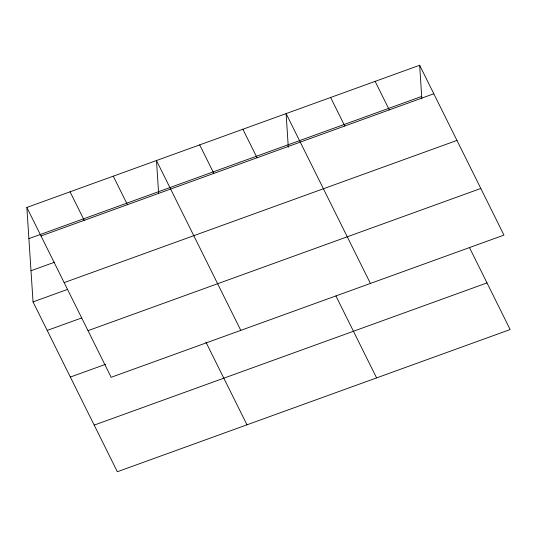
<?xml version="1.0" encoding="UTF-8"?>
<svg xmlns="http://www.w3.org/2000/svg" width="537" height="537" viewBox="0 0 537 537"><rect width="100%" height="100%" fill="white"/><g stroke="black" fill="none" stroke-linecap="round" stroke-linejoin="round"><path stroke-width="0.81" d="M26.85 207.45L419.652 65.259L503.961 235.099L111.159 377.296L26.85 207.45L33.039 301.901L117.348 471.741L510.15 329.55L469.486 247.624M28.891 238.623L421.693 96.425M41.007 235.971L433.809 93.774M30.998 270.735L54.566 262.204M64.158 282.61L456.96 140.412M33.039 301.901L67.608 289.389M47.196 330.423L81.765 317.911M88.008 330.658L480.81 188.46M70.347 377.061L105.702 364.261M94.197 425.109L486.999 282.912M375.135 81.369L389.291 109.89M330.617 97.486L344.774 126.007M370.409 283.442L286.1 113.602L288.302 147.239M335.934 295.974L376.598 377.894M242.892 129.242L257.048 157.764M199.683 144.889L213.84 173.404M240.784 330.369L156.475 160.529L158.623 193.34M205.933 342.15L246.973 424.821M113.267 176.17L127.423 204.691M70.058 191.81L84.215 220.331M419.652 65.259L421.854 98.895"/></g></svg>
